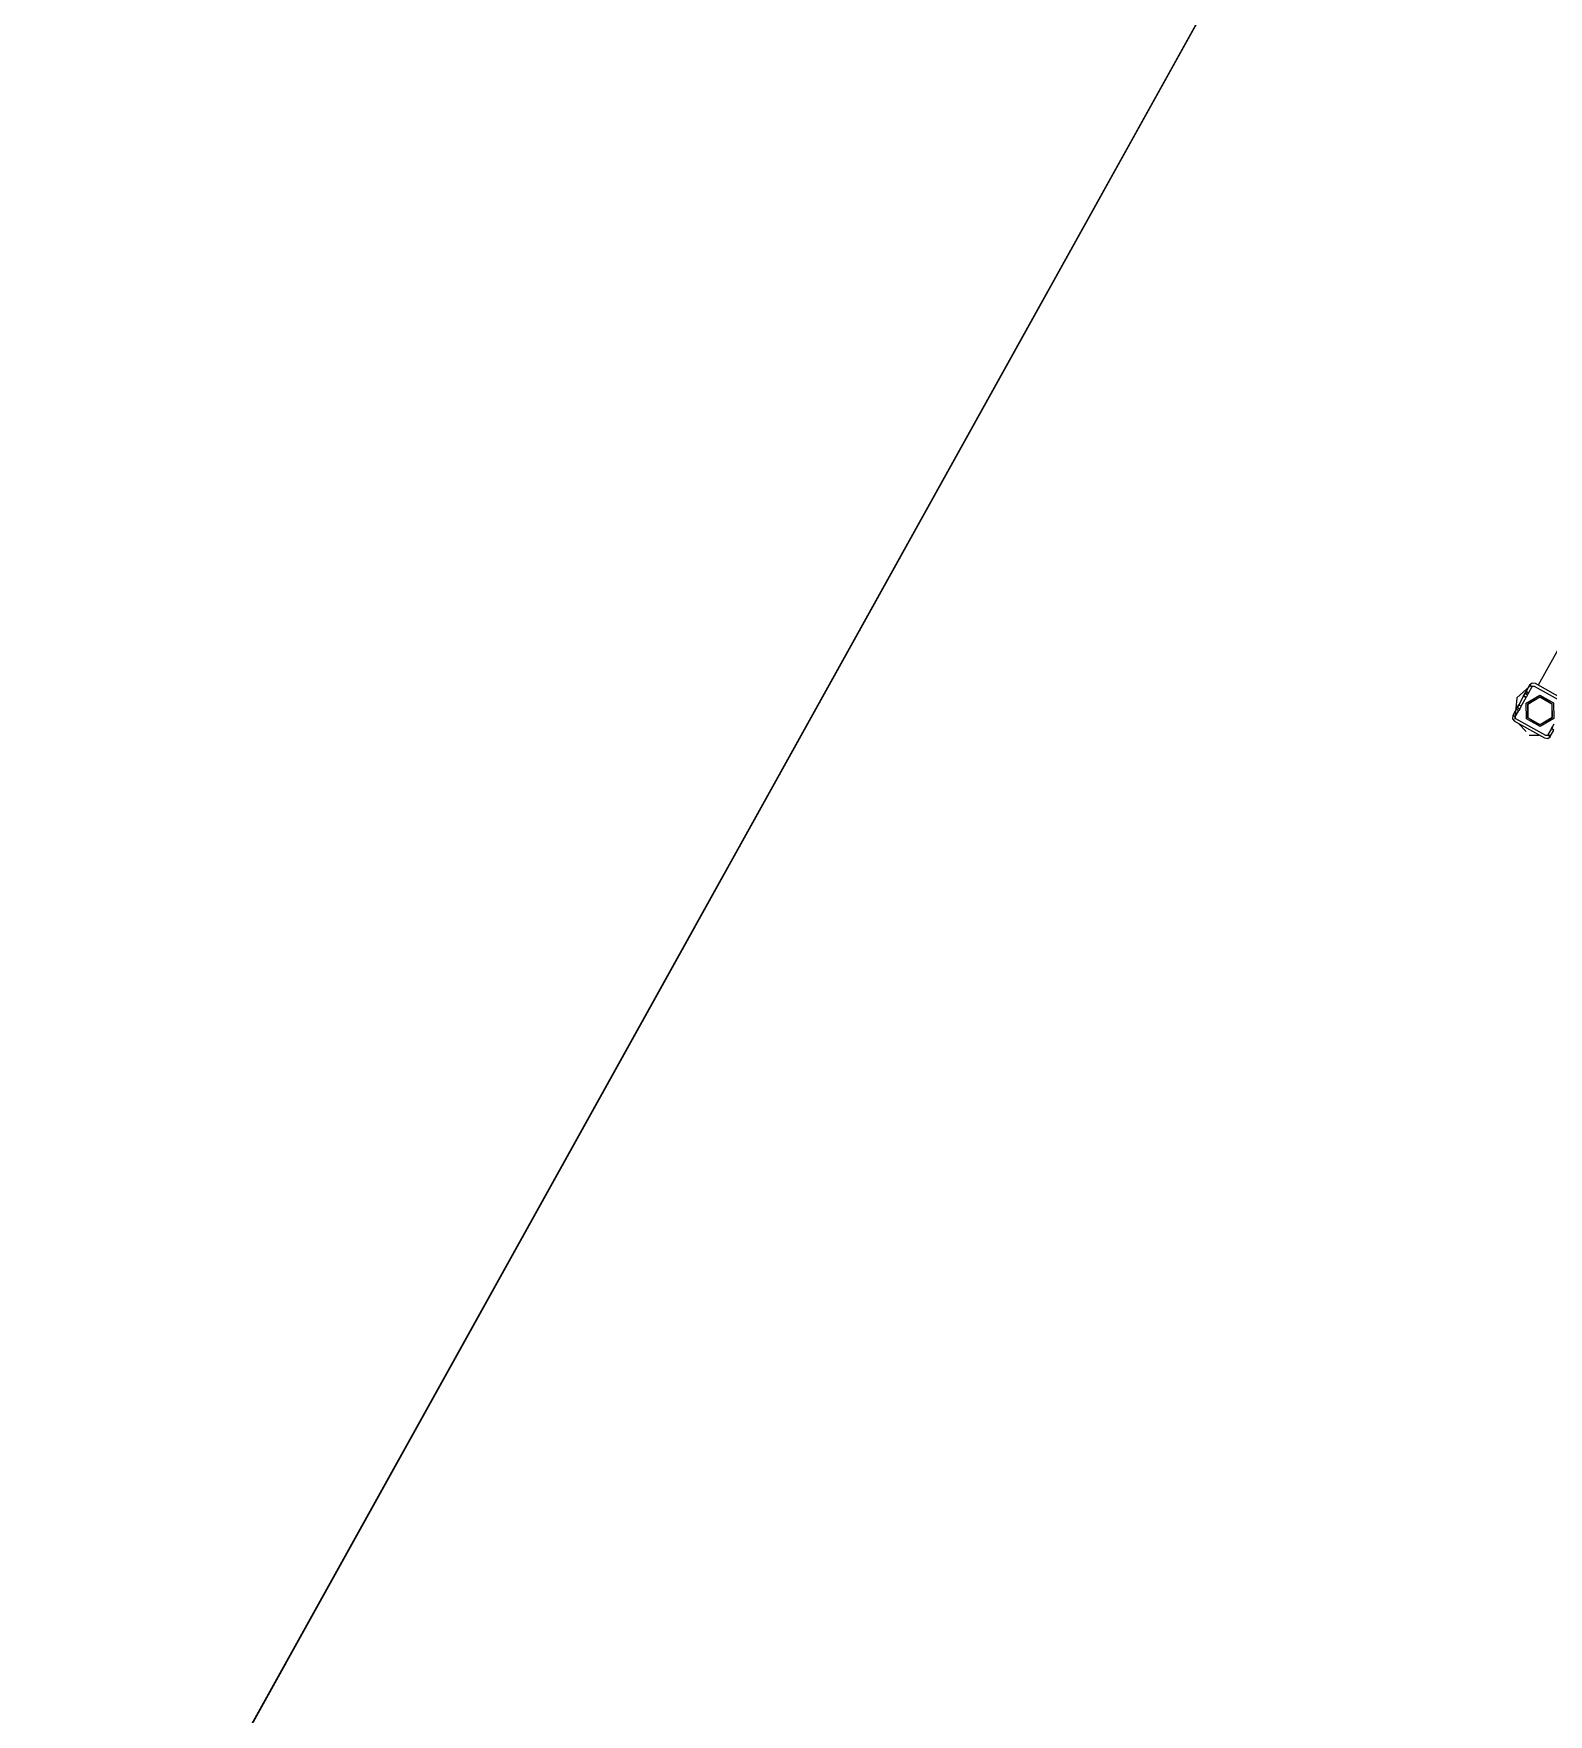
# Model space of a CAD drawing. Header units: metres. Extents: x 2.3 to 42.8, y 0.9 to 31.9.
# Drawn here: x 23.6303 to 24.046, y 15.8973 to 16.3588 of the extents above; entities that cross this region are included whole.
import ezdxf

# ---------------------------------------------------------------- set-up
doc = ezdxf.new("R2010")
doc.units = ezdxf.units.M
doc.layers.add('PARETI_STRUTTURE', color=7, linetype='Continuous')

msp = doc.modelspace()

# ---------------------------------------------------------------- linework, layer by layer
at = {"layer": 'PARETI_STRUTTURE'}
for points in [[(26.12477, 11.72378), (22.49372, 13.7399), (25.38606, 18.94901)], [(24.17714, 16.77173), (22.49372, 13.73989)], [(24.12617, 16.32864), (24.0432, 16.17993)], [(24.04081, 16.17955), (24.03736, 16.17643), (24.03681, 16.17058)], [(24.03924, 16.17696), (24.03964, 16.17768), (24.0399, 16.17817)], [(24.03924, 16.17696), (24.03964, 16.17768), (24.0399, 16.17817)], [(24.03924, 16.17696), (24.03964, 16.17768), (24.0399, 16.17817)], [(24.03924, 16.17696), (24.03964, 16.17768), (24.0399, 16.17817)], [(24.03924, 16.17696), (24.03964, 16.17768), (24.0399, 16.17817)], [(24.03924, 16.17696), (24.03964, 16.17768), (24.0399, 16.17817)], [(24.03924, 16.17696), (24.03964, 16.17768), (24.0399, 16.17817)], [(24.03924, 16.17696), (24.03964, 16.17768), (24.0399, 16.17817)], [(24.03924, 16.17696), (24.03964, 16.17768), (24.0399, 16.17817)], [(24.03924, 16.17696), (24.03964, 16.17768), (24.0399, 16.17817)], [(24.03924, 16.17696), (24.03964, 16.17768), (24.0399, 16.17817)], [(24.03924, 16.17696), (24.03964, 16.17768), (24.0399, 16.17817)], [(24.03924, 16.17696), (24.03964, 16.17768), (24.0399, 16.17817)], [(24.03924, 16.17696), (24.03964, 16.17768), (24.0399, 16.17817)], [(24.03924, 16.17696), (24.03964, 16.17768), (24.0399, 16.17817)], [(24.03924, 16.17696), (24.03964, 16.17768), (24.0399, 16.17817)], [(24.03924, 16.17696), (24.03964, 16.17768), (24.0399, 16.17817)], [(24.03924, 16.17696), (24.03964, 16.17768), (24.0399, 16.17817)], [(24.03924, 16.17696), (24.03964, 16.17768), (24.0399, 16.17817)], [(24.03924, 16.17696), (24.03964, 16.17768), (24.0399, 16.17817)], [(24.03924, 16.17696), (24.03964, 16.17768), (24.0399, 16.17817)], [(24.03924, 16.17696), (24.03964, 16.17768), (24.0399, 16.17817)], [(24.03924, 16.17696), (24.03964, 16.17768), (24.0399, 16.17817)], [(24.03924, 16.17696), (24.03964, 16.17768), (24.0399, 16.17817)], [(24.03924, 16.17696), (24.03964, 16.17768), (24.0399, 16.17817)], [(24.03924, 16.17696), (24.03964, 16.17768), (24.0399, 16.17817)], [(24.03924, 16.17696), (24.03964, 16.17768), (24.0399, 16.17817)], [(24.03924, 16.17696), (24.03964, 16.17768), (24.0399, 16.17817)], [(24.03924, 16.17696), (24.03964, 16.17768), (24.0399, 16.17817)], [(24.03924, 16.17696), (24.03964, 16.17768), (24.0399, 16.17817)], [(24.03924, 16.17696), (24.03964, 16.17768), (24.0399, 16.17817)], [(24.03924, 16.17696), (24.03964, 16.17768), (24.0399, 16.17817)], [(24.03924, 16.17696), (24.03964, 16.17768), (24.0399, 16.17817)], [(24.03924, 16.17696), (24.03964, 16.17768), (24.0399, 16.17817)], [(24.03924, 16.17696), (24.03964, 16.17768), (24.0399, 16.17817)], [(24.03924, 16.17696), (24.03964, 16.17768), (24.0399, 16.17817)], [(24.03924, 16.17696), (24.03964, 16.17768), (24.0399, 16.17817)], [(24.03924, 16.17696), (24.03964, 16.17768), (24.0399, 16.17817)], [(24.03924, 16.17696), (24.03964, 16.17768), (24.0399, 16.17817)], [(24.03924, 16.17696), (24.03964, 16.17768), (24.0399, 16.17817)], [(24.03924, 16.17696), (24.03964, 16.17768), (24.0399, 16.17817)], [(24.03924, 16.17696), (24.03964, 16.17768), (24.0399, 16.17817)], [(24.03924, 16.17696), (24.03964, 16.17768), (24.0399, 16.17817)], [(24.03924, 16.17696), (24.03964, 16.17768), (24.0399, 16.17817)], [(24.03924, 16.17696), (24.03964, 16.17768), (24.0399, 16.17817)], [(24.03924, 16.17696), (24.03964, 16.17768), (24.0399, 16.17817)], [(24.03924, 16.17696), (24.03964, 16.17768), (24.0399, 16.17817)], [(24.03924, 16.17696), (24.03964, 16.17768), (24.0399, 16.17817)], [(24.03924, 16.17696), (24.03964, 16.17768), (24.0399, 16.17817)], [(24.03924, 16.17696), (24.03964, 16.17768), (24.0399, 16.17817)], [(24.03992, 16.17658), (24.03924, 16.17695)], [(24.03992, 16.17658), (24.03924, 16.17695)], [(24.03992, 16.17658), (24.03924, 16.17695)], [(24.03992, 16.17658), (24.03924, 16.17695)], [(24.03992, 16.17658), (24.03924, 16.17695)], [(24.03992, 16.17658), (24.03924, 16.17695)], [(24.03992, 16.17658), (24.03924, 16.17695)], [(24.03992, 16.17658), (24.03924, 16.17695)], [(24.03992, 16.17658), (24.03924, 16.17695)], [(24.03992, 16.17658), (24.03924, 16.17695)], [(24.03992, 16.17658), (24.03924, 16.17695)], [(24.03992, 16.17658), (24.03924, 16.17695)], [(24.03992, 16.17658), (24.03924, 16.17695)], [(24.03992, 16.17658), (24.03924, 16.17695)], [(24.03992, 16.17658), (24.03924, 16.17695)], [(24.03992, 16.17658), (24.03924, 16.17695)], [(24.03992, 16.17658), (24.03924, 16.17695)], [(24.03992, 16.17658), (24.03924, 16.17695)], [(24.03992, 16.17658), (24.03924, 16.17695)], [(24.03992, 16.17658), (24.03924, 16.17695)], [(24.03992, 16.17658), (24.03924, 16.17695)], [(24.03992, 16.17658), (24.03924, 16.17695)], [(24.03992, 16.17658), (24.03924, 16.17695)], [(24.03992, 16.17658), (24.03924, 16.17695)], [(24.03992, 16.17658), (24.03924, 16.17695)], [(24.03992, 16.17658), (24.03924, 16.17695)], [(24.03992, 16.17658), (24.03924, 16.17695)], [(24.03992, 16.17658), (24.03924, 16.17695)], [(24.03992, 16.17658), (24.03924, 16.17695)], [(24.03992, 16.17658), (24.03924, 16.17695)], [(24.03992, 16.17658), (24.03924, 16.17695)], [(24.03992, 16.17658), (24.03924, 16.17695)], [(24.03992, 16.17658), (24.03924, 16.17695)], [(24.03992, 16.17658), (24.03924, 16.17695)], [(24.03992, 16.17658), (24.03924, 16.17695)], [(24.03992, 16.17658), (24.03924, 16.17695)], [(24.03992, 16.17658), (24.03924, 16.17695)], [(24.03992, 16.17658), (24.03924, 16.17695)], [(24.03992, 16.17658), (24.03924, 16.17695)], [(24.03992, 16.17658), (24.03924, 16.17695)], [(24.03992, 16.17658), (24.03924, 16.17695)], [(24.03992, 16.17658), (24.03924, 16.17695)], [(24.03992, 16.17658), (24.03924, 16.17695)], [(24.03992, 16.17658), (24.03924, 16.17695)], [(24.03992, 16.17658), (24.03924, 16.17695)], [(24.03992, 16.17658), (24.03924, 16.17695)], [(24.03992, 16.17658), (24.03924, 16.17695)], [(24.03992, 16.17658), (24.03924, 16.17695)], [(24.03992, 16.17658), (24.03924, 16.17695)], [(24.03992, 16.17658), (24.03924, 16.17695)], [(24.04032, 16.17729), (24.03964, 16.17768)], [(24.04032, 16.17729), (24.03964, 16.17768)], [(24.04032, 16.17729), (24.03964, 16.17768)], [(24.04032, 16.17729), (24.03964, 16.17768)], [(24.04032, 16.17729), (24.03964, 16.17768)], [(24.04032, 16.17729), (24.03964, 16.17768)], [(24.04032, 16.17729), (24.03964, 16.17768)], [(24.04032, 16.17729), (24.03964, 16.17768)], [(24.04032, 16.17729), (24.03964, 16.17768)], [(24.04032, 16.17729), (24.03964, 16.17768)], [(24.04032, 16.17729), (24.03964, 16.17768)], [(24.04032, 16.17729), (24.03964, 16.17768)], [(24.04032, 16.17729), (24.03964, 16.17768)], [(24.04032, 16.17729), (24.03964, 16.17768)], [(24.04032, 16.17729), (24.03964, 16.17768)], [(24.04032, 16.17729), (24.03964, 16.17768)], [(24.04032, 16.17729), (24.03964, 16.17768)], [(24.04032, 16.17729), (24.03964, 16.17768)], [(24.04032, 16.17729), (24.03964, 16.17768)], [(24.04032, 16.17729), (24.03964, 16.17768)], [(24.04032, 16.17729), (24.03964, 16.17768)], [(24.04032, 16.17729), (24.03964, 16.17768)], [(24.04032, 16.17729), (24.03964, 16.17768)], [(24.04032, 16.17729), (24.03964, 16.17768)], [(24.04032, 16.17729), (24.03964, 16.17768)], [(24.04032, 16.17729), (24.03964, 16.17768)], [(24.04032, 16.17729), (24.03964, 16.17768)], [(24.04032, 16.17729), (24.03964, 16.17768)], [(24.04032, 16.17729), (24.03964, 16.17768)], [(24.04032, 16.17729), (24.03964, 16.17768)], [(24.04032, 16.17729), (24.03964, 16.17768)], [(24.04032, 16.17729), (24.03964, 16.17768)], [(24.04032, 16.17729), (24.03964, 16.17768)], [(24.04032, 16.17729), (24.03964, 16.17768)], [(24.04032, 16.17729), (24.03964, 16.17768)], [(24.04032, 16.17729), (24.03964, 16.17768)], [(24.04032, 16.17729), (24.03964, 16.17768)], [(24.04032, 16.17729), (24.03964, 16.17768)], [(24.04032, 16.17729), (24.03964, 16.17768)], [(24.04032, 16.17729), (24.03964, 16.17768)], [(24.04032, 16.17729), (24.03964, 16.17768)], [(24.04032, 16.17729), (24.03964, 16.17768)], [(24.04032, 16.17729), (24.03964, 16.17768)], [(24.04032, 16.17729), (24.03964, 16.17768)], [(24.04032, 16.17729), (24.03964, 16.17768)], [(24.04032, 16.17729), (24.03964, 16.17768)], [(24.04032, 16.17729), (24.03964, 16.17768)], [(24.04032, 16.17729), (24.03964, 16.17768)], [(24.04032, 16.17729), (24.03964, 16.17768)], [(24.04032, 16.17729), (24.03964, 16.17768)], [(24.04032, 16.17729), (24.03964, 16.17768)], [(24.04032, 16.17729), (24.03964, 16.17768)], [(24.04032, 16.17729), (24.03964, 16.17768)], [(24.04032, 16.17729), (24.03964, 16.17768)], [(24.04032, 16.17729), (24.03964, 16.17768)], [(24.04032, 16.17729), (24.03964, 16.17768)], [(24.04032, 16.17729), (24.03964, 16.17768)], [(24.04032, 16.17729), (24.03964, 16.17768)], [(24.04032, 16.17729), (24.03964, 16.17768)], [(24.04032, 16.17729), (24.03964, 16.17768)], [(24.04032, 16.17729), (24.03964, 16.17768)], [(24.04032, 16.17729), (24.03964, 16.17768)], [(24.04032, 16.17729), (24.03964, 16.17768)], [(24.04032, 16.17729), (24.03964, 16.17768)], [(24.04032, 16.17729), (24.03964, 16.17768)], [(24.04032, 16.17729), (24.03964, 16.17768)], [(24.04032, 16.17729), (24.03964, 16.17768)], [(24.04032, 16.17729), (24.03964, 16.17768)], [(24.04032, 16.17729), (24.03964, 16.17768)], [(24.04032, 16.17729), (24.03964, 16.17768)], [(24.04032, 16.17729), (24.03964, 16.17768)], [(24.04032, 16.17729), (24.03964, 16.17768)], [(24.04032, 16.17729), (24.03964, 16.17768)], [(24.04032, 16.17729), (24.03964, 16.17768)], [(24.04032, 16.17729), (24.03964, 16.17768)], [(24.04032, 16.17729), (24.03964, 16.17768)], [(24.04032, 16.17729), (24.03964, 16.17768)], [(24.04032, 16.17729), (24.03964, 16.17768)], [(24.04032, 16.17729), (24.03964, 16.17768)], [(24.04032, 16.17729), (24.03964, 16.17768)], [(24.04032, 16.17729), (24.03964, 16.17768)], [(24.04032, 16.17729), (24.03964, 16.17768)], [(24.04032, 16.17729), (24.03964, 16.17768)], [(24.04032, 16.17729), (24.03964, 16.17768)], [(24.04032, 16.17729), (24.03964, 16.17768)], [(24.04032, 16.17729), (24.03964, 16.17768)], [(24.04032, 16.17729), (24.03964, 16.17768)], [(24.04032, 16.17729), (24.03964, 16.17768)], [(24.04032, 16.17729), (24.03964, 16.17768)], [(24.04032, 16.17729), (24.03964, 16.17768)], [(24.04032, 16.17729), (24.03964, 16.17768)], [(24.04032, 16.17729), (24.03964, 16.17768)], [(24.04032, 16.17729), (24.03964, 16.17768)], [(24.04032, 16.17729), (24.03964, 16.17768)], [(24.04032, 16.17729), (24.03964, 16.17768)], [(24.04032, 16.17729), (24.03964, 16.17768)], [(24.04032, 16.17729), (24.03964, 16.17768)], [(24.04032, 16.17729), (24.03964, 16.17768)], [(24.04032, 16.17729), (24.03964, 16.17768)], [(24.04032, 16.17729), (24.03964, 16.17768)], [(24.04032, 16.17729), (24.03964, 16.17768)], [(24.04032, 16.17729), (24.03964, 16.17768)], [(24.04032, 16.17729), (24.03964, 16.17768)], [(24.04032, 16.17729), (24.03964, 16.17768)], [(24.04059, 16.17778), (24.03991, 16.17817)], [(24.04059, 16.17778), (24.03991, 16.17817)], [(24.04059, 16.17778), (24.03991, 16.17817)], [(24.04059, 16.17778), (24.03991, 16.17817)], [(24.04059, 16.17778), (24.03991, 16.17817)], [(24.04059, 16.17778), (24.03991, 16.17817)], [(24.04059, 16.17778), (24.03991, 16.17817)], [(24.04059, 16.17778), (24.03991, 16.17817)], [(24.04059, 16.17778), (24.03991, 16.17817)], [(24.04059, 16.17778), (24.03991, 16.17817)], [(24.04059, 16.17778), (24.03991, 16.17817)], [(24.04059, 16.17778), (24.03991, 16.17817)], [(24.04059, 16.17778), (24.03991, 16.17817)], [(24.04059, 16.17778), (24.03991, 16.17817)], [(24.04059, 16.17778), (24.03991, 16.17817)], [(24.04059, 16.17778), (24.03991, 16.17817)], [(24.04059, 16.17778), (24.03991, 16.17817)], [(24.04059, 16.17778), (24.03991, 16.17817)], [(24.04059, 16.17778), (24.03991, 16.17817)], [(24.04059, 16.17778), (24.03991, 16.17817)], [(24.04059, 16.17778), (24.03991, 16.17817)], [(24.04059, 16.17778), (24.03991, 16.17817)], [(24.04059, 16.17778), (24.03991, 16.17817)], [(24.04059, 16.17778), (24.03991, 16.17817)], [(24.04059, 16.17778), (24.03991, 16.17817)], [(24.04059, 16.17778), (24.03991, 16.17817)], [(24.04059, 16.17778), (24.03991, 16.17817)], [(24.04059, 16.17778), (24.03991, 16.17817)], [(24.04059, 16.17778), (24.03991, 16.17817)], [(24.04059, 16.17778), (24.03991, 16.17817)], [(24.04059, 16.17778), (24.03991, 16.17817)], [(24.04059, 16.17778), (24.03991, 16.17817)], [(24.04059, 16.17778), (24.03991, 16.17817)], [(24.04059, 16.17778), (24.03991, 16.17817)], [(24.04059, 16.17778), (24.03991, 16.17817)], [(24.04059, 16.17778), (24.03991, 16.17817)], [(24.04059, 16.17778), (24.03991, 16.17817)], [(24.04059, 16.17778), (24.03991, 16.17817)], [(24.04059, 16.17778), (24.03991, 16.17817)], [(24.04059, 16.17778), (24.03991, 16.17817)], [(24.04059, 16.17778), (24.03991, 16.17817)], [(24.04059, 16.17778), (24.03991, 16.17817)], [(24.04059, 16.17778), (24.03991, 16.17817)], [(24.04059, 16.17778), (24.03991, 16.17817)], [(24.04059, 16.17778), (24.03991, 16.17817)], [(24.04059, 16.17778), (24.03991, 16.17817)], [(24.04059, 16.17778), (24.03991, 16.17817)], [(24.04059, 16.17778), (24.03991, 16.17817)], [(24.04059, 16.17778), (24.03991, 16.17817)], [(24.04059, 16.17778), (24.03991, 16.17817)], [(24.04059, 16.17778), (24.04031, 16.17729), (24.03993, 16.17657)], [(24.04059, 16.17778), (24.04031, 16.17729), (24.03993, 16.17657)], [(24.04059, 16.17778), (24.04031, 16.17729), (24.03993, 16.17657)], [(24.04059, 16.17778), (24.04031, 16.17729), (24.03993, 16.17657)], [(24.04059, 16.17778), (24.04031, 16.17729), (24.03993, 16.17657)], [(24.04059, 16.17778), (24.04031, 16.17729), (24.03993, 16.17657)], [(24.04059, 16.17778), (24.04031, 16.17729), (24.03993, 16.17657)], [(24.04059, 16.17778), (24.04031, 16.17729), (24.03993, 16.17657)], [(24.04059, 16.17778), (24.04031, 16.17729), (24.03993, 16.17657)], [(24.04059, 16.17778), (24.04031, 16.17729), (24.03993, 16.17657)], [(24.04059, 16.17778), (24.04031, 16.17729), (24.03993, 16.17657)], [(24.04059, 16.17778), (24.04031, 16.17729), (24.03993, 16.17657)], [(24.04059, 16.17778), (24.04031, 16.17729), (24.03993, 16.17657)], [(24.04059, 16.17778), (24.04031, 16.17729), (24.03993, 16.17657)], [(24.04059, 16.17778), (24.04031, 16.17729), (24.03993, 16.17657)], [(24.04059, 16.17778), (24.04031, 16.17729), (24.03993, 16.17657)], [(24.04059, 16.17778), (24.04031, 16.17729), (24.03993, 16.17657)], [(24.04059, 16.17778), (24.04031, 16.17729), (24.03993, 16.17657)], [(24.04059, 16.17778), (24.04031, 16.17729), (24.03993, 16.17657)], [(24.04059, 16.17778), (24.04031, 16.17729), (24.03993, 16.17657)], [(24.04059, 16.17778), (24.04031, 16.17729), (24.03993, 16.17657)], [(24.04059, 16.17778), (24.04031, 16.17729), (24.03993, 16.17657)], [(24.04059, 16.17778), (24.04031, 16.17729), (24.03993, 16.17657)], [(24.04059, 16.17778), (24.04031, 16.17729), (24.03993, 16.17657)], [(24.04059, 16.17778), (24.04031, 16.17729), (24.03993, 16.17657)], [(24.04059, 16.17778), (24.04031, 16.17729), (24.03993, 16.17657)], [(24.04059, 16.17778), (24.04031, 16.17729), (24.03993, 16.17657)], [(24.04059, 16.17778), (24.04031, 16.17729), (24.03993, 16.17657)], [(24.04059, 16.17778), (24.04031, 16.17729), (24.03993, 16.17657)], [(24.04059, 16.17778), (24.04031, 16.17729), (24.03993, 16.17657)], [(24.04059, 16.17778), (24.04031, 16.17729), (24.03993, 16.17657)], [(24.04059, 16.17778), (24.04031, 16.17729), (24.03993, 16.17657)], [(24.04059, 16.17778), (24.04031, 16.17729), (24.03993, 16.17657)], [(24.04059, 16.17778), (24.04031, 16.17729), (24.03993, 16.17657)], [(24.04059, 16.17778), (24.04031, 16.17729), (24.03993, 16.17657)], [(24.04059, 16.17778), (24.04031, 16.17729), (24.03993, 16.17657)], [(24.04059, 16.17778), (24.04031, 16.17729), (24.03993, 16.17657)], [(24.04059, 16.17778), (24.04031, 16.17729), (24.03993, 16.17657)], [(24.04059, 16.17778), (24.04031, 16.17729), (24.03993, 16.17657)], [(24.04059, 16.17778), (24.04031, 16.17729), (24.03993, 16.17657)], [(24.04059, 16.17778), (24.04031, 16.17729), (24.03993, 16.17657)], [(24.04059, 16.17778), (24.04031, 16.17729), (24.03993, 16.17657)], [(24.04059, 16.17778), (24.04031, 16.17729), (24.03993, 16.17657)], [(24.04059, 16.17778), (24.04031, 16.17729), (24.03993, 16.17657)], [(24.04059, 16.17778), (24.04031, 16.17729), (24.03993, 16.17657)], [(24.04059, 16.17778), (24.04031, 16.17729), (24.03993, 16.17657)], [(24.04059, 16.17778), (24.04031, 16.17729), (24.03993, 16.17657)], [(24.04059, 16.17778), (24.04031, 16.17729), (24.03993, 16.17657)], [(24.04059, 16.17778), (24.04031, 16.17729), (24.03993, 16.17657)], [(24.04059, 16.17778), (24.04031, 16.17729), (24.03993, 16.17657)], [(24.04059, 16.17778), (24.04031, 16.17729), (24.03993, 16.17657)], [(24.04059, 16.17778), (24.04031, 16.17729), (24.03993, 16.17657)], [(24.04059, 16.17778), (24.04031, 16.17729), (24.03993, 16.17657)], [(24.04059, 16.17778), (24.04031, 16.17729), (24.03993, 16.17657)], [(24.03749, 16.17383), (24.03722, 16.17335), (24.03749, 16.17383), (24.03722, 16.17335), (24.03749, 16.17383), (24.03722, 16.17335), (24.03749, 16.17383), (24.03722, 16.17335), (24.03749, 16.17383), (24.03722, 16.17335), (24.03749, 16.17383), (24.03722, 16.17335), (24.03749, 16.17383), (24.03722, 16.17335), (24.03749, 16.17383), (24.03722, 16.17335), (24.03749, 16.17383), (24.03722, 16.17335), (24.03749, 16.17383), (24.03722, 16.17335), (24.03749, 16.17383), (24.03722, 16.17335), (24.03749, 16.17383), (24.03722, 16.17335), (24.03749, 16.17383), (24.03722, 16.17335), (24.03749, 16.17383), (24.03722, 16.17335), (24.03749, 16.17383), (24.03722, 16.17335), (24.03749, 16.17383), (24.03722, 16.17335), (24.03749, 16.17383), (24.03722, 16.17335), (24.03749, 16.17383), (24.03722, 16.17335), (24.03749, 16.17383), (24.03722, 16.17335), (24.03749, 16.17383), (24.03722, 16.17335), (24.03749, 16.17383), (24.03722, 16.17335), (24.03749, 16.17383), (24.03722, 16.17335), (24.03749, 16.17383), (24.03722, 16.17335), (24.03749, 16.17383), (24.03722, 16.17335), (24.03749, 16.17383), (24.03722, 16.17335), (24.03749, 16.17383), (24.03722, 16.17335), (24.03749, 16.17383), (24.03722, 16.17335), (24.03626, 16.17161), (24.03695, 16.17124), (24.0379, 16.17297), (24.03722, 16.17335), (24.03749, 16.17383), (24.03789, 16.17454)], [(24.03791, 16.17297), (24.03723, 16.17334)], [(24.03791, 16.17297), (24.03723, 16.17334)], [(24.03791, 16.17297), (24.03723, 16.17334)], [(24.03791, 16.17297), (24.03723, 16.17334)], [(24.03791, 16.17297), (24.03723, 16.17334)], [(24.03791, 16.17297), (24.03723, 16.17334)], [(24.03791, 16.17297), (24.03723, 16.17334)], [(24.03791, 16.17297), (24.03723, 16.17334)], [(24.03791, 16.17297), (24.03723, 16.17334)], [(24.03791, 16.17297), (24.03723, 16.17334)], [(24.03791, 16.17297), (24.03723, 16.17334)], [(24.03791, 16.17297), (24.03723, 16.17334)], [(24.03791, 16.17297), (24.03723, 16.17334)], [(24.03791, 16.17297), (24.03723, 16.17334)], [(24.03791, 16.17297), (24.03723, 16.17334)], [(24.03791, 16.17297), (24.03723, 16.17334)], [(24.03791, 16.17297), (24.03723, 16.17334)], [(24.03791, 16.17297), (24.03723, 16.17334)], [(24.03791, 16.17297), (24.03723, 16.17334)], [(24.03791, 16.17297), (24.03723, 16.17334)], [(24.03791, 16.17297), (24.03723, 16.17334)], [(24.03791, 16.17297), (24.03723, 16.17334)], [(24.03791, 16.17297), (24.03723, 16.17334)], [(24.03791, 16.17297), (24.03723, 16.17334)], [(24.03791, 16.17297), (24.03723, 16.17334)], [(24.03791, 16.17297), (24.03723, 16.17334)], [(24.03791, 16.17297), (24.03723, 16.17334)], [(24.03791, 16.17297), (24.03723, 16.17334)], [(24.03791, 16.17297), (24.03723, 16.17334)], [(24.03791, 16.17297), (24.03723, 16.17334)], [(24.03791, 16.17297), (24.03723, 16.17334)], [(24.03791, 16.17297), (24.03723, 16.17334)], [(24.03791, 16.17297), (24.03723, 16.17334)], [(24.03791, 16.17297), (24.03723, 16.17334)], [(24.03791, 16.17297), (24.03723, 16.17334)], [(24.03791, 16.17297), (24.03723, 16.17334)], [(24.03791, 16.17297), (24.03723, 16.17334)], [(24.03791, 16.17297), (24.03723, 16.17334)], [(24.03791, 16.17297), (24.03723, 16.17334)], [(24.03791, 16.17297), (24.03723, 16.17334)], [(24.03791, 16.17297), (24.03723, 16.17334)], [(24.03791, 16.17297), (24.03723, 16.17334)], [(24.03791, 16.17297), (24.03723, 16.17334)], [(24.03791, 16.17297), (24.03723, 16.17334)], [(24.03791, 16.17297), (24.03723, 16.17334)], [(24.03791, 16.17297), (24.03723, 16.17334)], [(24.03791, 16.17297), (24.03723, 16.17334)], [(24.03791, 16.17297), (24.03723, 16.17334)], [(24.03791, 16.17297), (24.03723, 16.17334)], [(24.03791, 16.17297), (24.03723, 16.17334)], [(24.03749, 16.17383), (24.03789, 16.17455)], [(24.03749, 16.17383), (24.03789, 16.17455)], [(24.03749, 16.17383), (24.03789, 16.17455)], [(24.03749, 16.17383), (24.03789, 16.17455)], [(24.03749, 16.17383), (24.03789, 16.17455)], [(24.03749, 16.17383), (24.03789, 16.17455)], [(24.03749, 16.17383), (24.03789, 16.17455)], [(24.03749, 16.17383), (24.03789, 16.17455)], [(24.03749, 16.17383), (24.03789, 16.17455)], [(24.03749, 16.17383), (24.03789, 16.17455)], [(24.03749, 16.17383), (24.03789, 16.17455)], [(24.03749, 16.17383), (24.03789, 16.17455)], [(24.03749, 16.17383), (24.03789, 16.17455)], [(24.03749, 16.17383), (24.03789, 16.17455)], [(24.03749, 16.17383), (24.03789, 16.17455)], [(24.03749, 16.17383), (24.03789, 16.17455)], [(24.03749, 16.17383), (24.03789, 16.17455)], [(24.03749, 16.17383), (24.03789, 16.17455)], [(24.03749, 16.17383), (24.03789, 16.17455)], [(24.03749, 16.17383), (24.03789, 16.17455)], [(24.03749, 16.17383), (24.03789, 16.17455)], [(24.03749, 16.17383), (24.03789, 16.17455)], [(24.03749, 16.17383), (24.03789, 16.17455)], [(24.03749, 16.17383), (24.03789, 16.17455)], [(24.03749, 16.17383), (24.03789, 16.17455)], [(24.03749, 16.17383), (24.03789, 16.17455)], [(24.03749, 16.17383), (24.03789, 16.17455)], [(24.03749, 16.17383), (24.03789, 16.17455)], [(24.03749, 16.17383), (24.03789, 16.17455)], [(24.03749, 16.17383), (24.03789, 16.17455)], [(24.03749, 16.17383), (24.03789, 16.17455)], [(24.03749, 16.17383), (24.03789, 16.17455)], [(24.03749, 16.17383), (24.03789, 16.17455)], [(24.03749, 16.17383), (24.03789, 16.17455)], [(24.03749, 16.17383), (24.03789, 16.17455)], [(24.03749, 16.17383), (24.03789, 16.17455)], [(24.03749, 16.17383), (24.03789, 16.17455)], [(24.03749, 16.17383), (24.03789, 16.17455)], [(24.03749, 16.17383), (24.03789, 16.17455)], [(24.03749, 16.17383), (24.03789, 16.17455)], [(24.03749, 16.17383), (24.03789, 16.17455)], [(24.03749, 16.17383), (24.03789, 16.17455)], [(24.03749, 16.17383), (24.03789, 16.17455)], [(24.03749, 16.17383), (24.03789, 16.17455)], [(24.03749, 16.17383), (24.03789, 16.17455)], [(24.03749, 16.17383), (24.03789, 16.17455)], [(24.03749, 16.17383), (24.03789, 16.17455)], [(24.03749, 16.17383), (24.03789, 16.17455)], [(24.03749, 16.17383), (24.03789, 16.17455)], [(24.03749, 16.17383), (24.03817, 16.17344)], [(24.03749, 16.17383), (24.03817, 16.17344)], [(24.03749, 16.17383), (24.03817, 16.17344)], [(24.03749, 16.17383), (24.03817, 16.17344)], [(24.03749, 16.17383), (24.03817, 16.17344)], [(24.03749, 16.17383), (24.03817, 16.17344)], [(24.03749, 16.17383), (24.03817, 16.17344)], [(24.03749, 16.17383), (24.03817, 16.17344)], [(24.03749, 16.17383), (24.03817, 16.17344)], [(24.03749, 16.17383), (24.03817, 16.17344)], [(24.03749, 16.17383), (24.03817, 16.17344)], [(24.03749, 16.17383), (24.03817, 16.17344)], [(24.03749, 16.17383), (24.03817, 16.17344)], [(24.03749, 16.17383), (24.03817, 16.17344)], [(24.03749, 16.17383), (24.03817, 16.17344)], [(24.03749, 16.17383), (24.03817, 16.17344)], [(24.03749, 16.17383), (24.03817, 16.17344)], [(24.03749, 16.17383), (24.03817, 16.17344)], [(24.03749, 16.17383), (24.03817, 16.17344)], [(24.03749, 16.17383), (24.03817, 16.17344)], [(24.03749, 16.17383), (24.03817, 16.17344)], [(24.03749, 16.17383), (24.03817, 16.17344)], [(24.03749, 16.17383), (24.03817, 16.17344)], [(24.03749, 16.17383), (24.03817, 16.17344)], [(24.03749, 16.17383), (24.03817, 16.17344)], [(24.03749, 16.17383), (24.03817, 16.17344)], [(24.03749, 16.17383), (24.03817, 16.17344)], [(24.03749, 16.17383), (24.03817, 16.17344)], [(24.03749, 16.17383), (24.03817, 16.17344)], [(24.03749, 16.17383), (24.03817, 16.17344)], [(24.03749, 16.17383), (24.03817, 16.17344)], [(24.03749, 16.17383), (24.03817, 16.17344)], [(24.03749, 16.17383), (24.03817, 16.17344)], [(24.03749, 16.17383), (24.03817, 16.17344)], [(24.03749, 16.17383), (24.03817, 16.17344)], [(24.03749, 16.17383), (24.03817, 16.17344)], [(24.03749, 16.17383), (24.03817, 16.17344)], [(24.03749, 16.17383), (24.03817, 16.17344)], [(24.03749, 16.17383), (24.03817, 16.17344)], [(24.03749, 16.17383), (24.03817, 16.17344)], [(24.03749, 16.17383), (24.03817, 16.17344)], [(24.03749, 16.17383), (24.03817, 16.17344)], [(24.03749, 16.17383), (24.03817, 16.17344)], [(24.03749, 16.17383), (24.03817, 16.17344)], [(24.03749, 16.17383), (24.03817, 16.17344)], [(24.03749, 16.17383), (24.03817, 16.17344)], [(24.03749, 16.17383), (24.03817, 16.17344)], [(24.03749, 16.17383), (24.03817, 16.17344)], [(24.03749, 16.17383), (24.03817, 16.17344)], [(24.03749, 16.17383), (24.03817, 16.17344)], [(24.03749, 16.17383), (24.03817, 16.17344)], [(24.03749, 16.17383), (24.03817, 16.17344)], [(24.03749, 16.17383), (24.03817, 16.17344)], [(24.03749, 16.17383), (24.03817, 16.17344)], [(24.03818, 16.17345), (24.0375, 16.17383)], [(24.03818, 16.17345), (24.0375, 16.17383)], [(24.03818, 16.17345), (24.0375, 16.17383)], [(24.03818, 16.17345), (24.0375, 16.17383)], [(24.03818, 16.17345), (24.0375, 16.17383)], [(24.03818, 16.17345), (24.0375, 16.17383)], [(24.03818, 16.17345), (24.0375, 16.17383)], [(24.03818, 16.17345), (24.0375, 16.17383)], [(24.03818, 16.17345), (24.0375, 16.17383)], [(24.03818, 16.17345), (24.0375, 16.17383)], [(24.03818, 16.17345), (24.0375, 16.17383)], [(24.03818, 16.17345), (24.0375, 16.17383)], [(24.03818, 16.17345), (24.0375, 16.17383)], [(24.03818, 16.17345), (24.0375, 16.17383)], [(24.03818, 16.17345), (24.0375, 16.17383)], [(24.03818, 16.17345), (24.0375, 16.17383)], [(24.03818, 16.17345), (24.0375, 16.17383)], [(24.03818, 16.17345), (24.0375, 16.17383)], [(24.03818, 16.17345), (24.0375, 16.17383)], [(24.03818, 16.17345), (24.0375, 16.17383)], [(24.03818, 16.17345), (24.0375, 16.17383)], [(24.03818, 16.17345), (24.0375, 16.17383)], [(24.03818, 16.17345), (24.0375, 16.17383)], [(24.03818, 16.17345), (24.0375, 16.17383)], [(24.03818, 16.17345), (24.0375, 16.17383)], [(24.03818, 16.17345), (24.0375, 16.17383)], [(24.03818, 16.17345), (24.0375, 16.17383)], [(24.03818, 16.17345), (24.0375, 16.17383)], [(24.03818, 16.17345), (24.0375, 16.17383)], [(24.03818, 16.17345), (24.0375, 16.17383)], [(24.03818, 16.17345), (24.0375, 16.17383)], [(24.03818, 16.17345), (24.0375, 16.17383)], [(24.03818, 16.17345), (24.0375, 16.17383)], [(24.03818, 16.17345), (24.0375, 16.17383)], [(24.03818, 16.17345), (24.0375, 16.17383)], [(24.03818, 16.17345), (24.0375, 16.17383)], [(24.03818, 16.17345), (24.0375, 16.17383)], [(24.03818, 16.17345), (24.0375, 16.17383)], [(24.03818, 16.17345), (24.0375, 16.17383)], [(24.03818, 16.17345), (24.0375, 16.17383)], [(24.03818, 16.17345), (24.0375, 16.17383)], [(24.03818, 16.17345), (24.0375, 16.17383)], [(24.03818, 16.17345), (24.0375, 16.17383)], [(24.03818, 16.17345), (24.0375, 16.17383)], [(24.03818, 16.17345), (24.0375, 16.17383)], [(24.03818, 16.17345), (24.0375, 16.17383)], [(24.03818, 16.17345), (24.0375, 16.17383)], [(24.03818, 16.17345), (24.0375, 16.17383)], [(24.03818, 16.17345), (24.0375, 16.17383)], [(24.03818, 16.17345), (24.0375, 16.17383)], [(24.03858, 16.17417), (24.0379, 16.17456)], [(24.03858, 16.17417), (24.0379, 16.17456)], [(24.03858, 16.17417), (24.0379, 16.17456)], [(24.03858, 16.17417), (24.0379, 16.17456)], [(24.03858, 16.17417), (24.0379, 16.17456)], [(24.03858, 16.17417), (24.0379, 16.17456)], [(24.03858, 16.17417), (24.0379, 16.17456)], [(24.03858, 16.17417), (24.0379, 16.17456)], [(24.03858, 16.17417), (24.0379, 16.17456)], [(24.03858, 16.17417), (24.0379, 16.17456)], [(24.03858, 16.17417), (24.0379, 16.17456)], [(24.03858, 16.17417), (24.0379, 16.17456)], [(24.03858, 16.17417), (24.0379, 16.17456)], [(24.03858, 16.17417), (24.0379, 16.17456)], [(24.03858, 16.17417), (24.0379, 16.17456)], [(24.03858, 16.17417), (24.0379, 16.17456)], [(24.03858, 16.17417), (24.0379, 16.17456)], [(24.03858, 16.17417), (24.0379, 16.17456)], [(24.03858, 16.17417), (24.0379, 16.17456)], [(24.03858, 16.17417), (24.0379, 16.17456)], [(24.03858, 16.17417), (24.0379, 16.17456)], [(24.03858, 16.17417), (24.0379, 16.17456)], [(24.03858, 16.17417), (24.0379, 16.17456)], [(24.03858, 16.17417), (24.0379, 16.17456)], [(24.03858, 16.17417), (24.0379, 16.17456)], [(24.03858, 16.17417), (24.0379, 16.17456)], [(24.03858, 16.17417), (24.0379, 16.17456)], [(24.03858, 16.17417), (24.0379, 16.17456)], [(24.03858, 16.17417), (24.0379, 16.17456)], [(24.03858, 16.17417), (24.0379, 16.17456)], [(24.03858, 16.17417), (24.0379, 16.17456)], [(24.03858, 16.17417), (24.0379, 16.17456)], [(24.03858, 16.17417), (24.0379, 16.17456)], [(24.03858, 16.17417), (24.0379, 16.17456)], [(24.03858, 16.17417), (24.0379, 16.17456)], [(24.03858, 16.17417), (24.0379, 16.17456)], [(24.03858, 16.17417), (24.0379, 16.17456)], [(24.03858, 16.17417), (24.0379, 16.17456)], [(24.03858, 16.17417), (24.0379, 16.17456)], [(24.03858, 16.17417), (24.0379, 16.17456)], [(24.03858, 16.17417), (24.0379, 16.17456)], [(24.03858, 16.17417), (24.0379, 16.17456)], [(24.03858, 16.17417), (24.0379, 16.17456)], [(24.03858, 16.17417), (24.0379, 16.17456)], [(24.03858, 16.17417), (24.0379, 16.17456)], [(24.03858, 16.17417), (24.0379, 16.17456)], [(24.03858, 16.17417), (24.0379, 16.17456)], [(24.03858, 16.17417), (24.0379, 16.17456)], [(24.03858, 16.17417), (24.0379, 16.17456)], [(24.03858, 16.17417), (24.0379, 16.17456)], [(24.03858, 16.17417), (24.03818, 16.17345), (24.03791, 16.17297)], [(24.03818, 16.17345), (24.03791, 16.17297)], [(24.03818, 16.17345), (24.03791, 16.17297)], [(24.03818, 16.17345), (24.03791, 16.17297)], [(24.03818, 16.17345), (24.03791, 16.17297)], [(24.03818, 16.17345), (24.03791, 16.17297)], [(24.03818, 16.17345), (24.03791, 16.17297)], [(24.03818, 16.17345), (24.03791, 16.17297)], [(24.03818, 16.17345), (24.03791, 16.17297)], [(24.03818, 16.17345), (24.03791, 16.17297)], [(24.03818, 16.17345), (24.03791, 16.17297)], [(24.03818, 16.17345), (24.03791, 16.17297)], [(24.03818, 16.17345), (24.03791, 16.17297)], [(24.03818, 16.17345), (24.03791, 16.17297)], [(24.03818, 16.17345), (24.03791, 16.17297)], [(24.03818, 16.17345), (24.03791, 16.17297)], [(24.03818, 16.17345), (24.03791, 16.17297)], [(24.03818, 16.17345), (24.03791, 16.17297)], [(24.03818, 16.17345), (24.03791, 16.17297)], [(24.03818, 16.17345), (24.03791, 16.17297)], [(24.03818, 16.17345), (24.03791, 16.17297)], [(24.03818, 16.17345), (24.03791, 16.17297)], [(24.03818, 16.17345), (24.03791, 16.17297)], [(24.03818, 16.17345), (24.03791, 16.17297)], [(24.03818, 16.17345), (24.03791, 16.17297)], [(24.03818, 16.17345), (24.03791, 16.17297)], [(24.03818, 16.17345), (24.03791, 16.17297)], [(24.03818, 16.17345), (24.03791, 16.17297)], [(24.03818, 16.17345), (24.03791, 16.17297)], [(24.03818, 16.17345), (24.03791, 16.17297)], [(24.03818, 16.17345), (24.03791, 16.17297)], [(24.03818, 16.17345), (24.03791, 16.17297)], [(24.03818, 16.17345), (24.03791, 16.17297)], [(24.03818, 16.17345), (24.03791, 16.17297)], [(24.03818, 16.17345), (24.03791, 16.17297)], [(24.03818, 16.17345), (24.03791, 16.17297)], [(24.03818, 16.17345), (24.03791, 16.17297)], [(24.03818, 16.17345), (24.03791, 16.17297)], [(24.03818, 16.17345), (24.03791, 16.17297)], [(24.03818, 16.17345), (24.03791, 16.17297)], [(24.03818, 16.17345), (24.03791, 16.17297)], [(24.03818, 16.17345), (24.03791, 16.17297)], [(24.03818, 16.17345), (24.03791, 16.17297)], [(24.03818, 16.17345), (24.03791, 16.17297)], [(24.03818, 16.17345), (24.03791, 16.17297)], [(24.03818, 16.17345), (24.03791, 16.17297)], [(24.03818, 16.17345), (24.03791, 16.17297)], [(24.03818, 16.17345), (24.03791, 16.17297)], [(24.03818, 16.17345), (24.03791, 16.17297)], [(24.03818, 16.17345), (24.03791, 16.17297)], [(24.03818, 16.17345), (24.03791, 16.17297)], [(24.03818, 16.17345), (24.03791, 16.17297)], [(24.03818, 16.17345), (24.03791, 16.17297)], [(24.03818, 16.17345), (24.03791, 16.17297)], [(24.03858, 16.17417), (24.03818, 16.17345)], [(24.03858, 16.17417), (24.03818, 16.17345)], [(24.03858, 16.17417), (24.03818, 16.17345)], [(24.03858, 16.17417), (24.03818, 16.17345)], [(24.03858, 16.17417), (24.03818, 16.17345)], [(24.03858, 16.17417), (24.03818, 16.17345)], [(24.03858, 16.17417), (24.03818, 16.17345)], [(24.03858, 16.17417), (24.03818, 16.17345)], [(24.03858, 16.17417), (24.03818, 16.17345)], [(24.03858, 16.17417), (24.03818, 16.17345)], [(24.03858, 16.17417), (24.03818, 16.17345)], [(24.03858, 16.17417), (24.03818, 16.17345)], [(24.03858, 16.17417), (24.03818, 16.17345)], [(24.03858, 16.17417), (24.03818, 16.17345)], [(24.03858, 16.17417), (24.03818, 16.17345)], [(24.03858, 16.17417), (24.03818, 16.17345)], [(24.03858, 16.17417), (24.03818, 16.17345)], [(24.03858, 16.17417), (24.03818, 16.17345)], [(24.03858, 16.17417), (24.03818, 16.17345)], [(24.03858, 16.17417), (24.03818, 16.17345)], [(24.03858, 16.17417), (24.03818, 16.17345)], [(24.03858, 16.17417), (24.03818, 16.17345)], [(24.03858, 16.17417), (24.03818, 16.17345)], [(24.03858, 16.17417), (24.03818, 16.17345)], [(24.03858, 16.17417), (24.03818, 16.17345)], [(24.03858, 16.17417), (24.03818, 16.17345)], [(24.03858, 16.17417), (24.03818, 16.17345)], [(24.03858, 16.17417), (24.03818, 16.17345)], [(24.03858, 16.17417), (24.03818, 16.17345)], [(24.03858, 16.17417), (24.03818, 16.17345)], [(24.03858, 16.17417), (24.03818, 16.17345)], [(24.03858, 16.17417), (24.03818, 16.17345)], [(24.03858, 16.17417), (24.03818, 16.17345)], [(24.03858, 16.17417), (24.03818, 16.17345)], [(24.03858, 16.17417), (24.03818, 16.17345)], [(24.03858, 16.17417), (24.03818, 16.17345)], [(24.03858, 16.17417), (24.03818, 16.17345)], [(24.03858, 16.17417), (24.03818, 16.17345)], [(24.03858, 16.17417), (24.03818, 16.17345)], [(24.03858, 16.17417), (24.03818, 16.17345)], [(24.03858, 16.17417), (24.03818, 16.17345)], [(24.03858, 16.17417), (24.03818, 16.17345)], [(24.03858, 16.17417), (24.03818, 16.17345)], [(24.03858, 16.17417), (24.03818, 16.17345)], [(24.03858, 16.17417), (24.03818, 16.17345)], [(24.03858, 16.17417), (24.03818, 16.17345)], [(24.03858, 16.17417), (24.03818, 16.17345)], [(24.03858, 16.17417), (24.03818, 16.17345)], [(24.03858, 16.17417), (24.03818, 16.17345)], [(24.03858, 16.17417), (24.03818, 16.17345)], [(24.03858, 16.17417), (24.03818, 16.17345)], [(24.03858, 16.17417), (24.03818, 16.17345)], [(24.03858, 16.17417), (24.03818, 16.17345)], [(24.03792, 16.16935), (24.03991, 16.16717)], [(24.04076, 16.16622), (24.04354, 16.16621)], [(24.04561, 16.1662), (24.04664, 16.1662)]]:
    msp.add_lwpolyline(points, dxfattribs=at)
for points in [[(24.04087, 16.17988), (24.03991, 16.17816), (24.04059, 16.17777), (24.04155, 16.17951)], [(24.04247, 16.18034), (24.04157, 16.18045), (24.04086, 16.17988), (24.04156, 16.17949), (24.04179, 16.17968), (24.0421, 16.17964), (24.05035, 16.17505), (24.05053, 16.17481), (24.0505, 16.1745), (24.05118, 16.17413), (24.05129, 16.17502), (24.05074, 16.17573)], [(24.03924, 16.17696), (24.03789, 16.17455), (24.03858, 16.17417), (24.03992, 16.17658)], [(24.0399, 16.17817), (24.03964, 16.17768), (24.03924, 16.17696), (24.03964, 16.17768)], [(24.0399, 16.17817), (24.03964, 16.17768), (24.03924, 16.17696), (24.03964, 16.17768)], [(24.03924, 16.17695), (24.03992, 16.17658)], [(24.03924, 16.17695), (24.03992, 16.17658)], [(24.03964, 16.17768), (24.04032, 16.17729)], [(24.03964, 16.17768), (24.04032, 16.17729)], [(24.03991, 16.17817), (24.04059, 16.17778)], [(24.03991, 16.17817), (24.04059, 16.17778)], [(24.03995, 16.17498), (24.04366, 16.17719), (24.04742, 16.17509), (24.04749, 16.17077), (24.04379, 16.16856), (24.04002, 16.17066)], [(24.04707, 16.17101), (24.0471, 16.17469), (24.04403, 16.1767), (24.04067, 16.1752), (24.04038, 16.17474), (24.04035, 16.17106), (24.04342, 16.16905), (24.04678, 16.17055)], [(24.04037, 16.17474), (24.04367, 16.17672), (24.04701, 16.17484), (24.04707, 16.17101), (24.04378, 16.16904), (24.04043, 16.17091)], [(24.03626, 16.17163), (24.03615, 16.17072), (24.03672, 16.17002), (24.04497, 16.16542), (24.04586, 16.16531), (24.04657, 16.16586), (24.04589, 16.16625), (24.04565, 16.16606), (24.04536, 16.1661), (24.03711, 16.1707), (24.03692, 16.17093), (24.03696, 16.17124)], [(24.03723, 16.17334), (24.03791, 16.17297)], [(24.03723, 16.17334), (24.03791, 16.17297)], [(24.03789, 16.17455), (24.03749, 16.17383)], [(24.03789, 16.17455), (24.03749, 16.17383)], [(24.0375, 16.17383), (24.03818, 16.17345)], [(24.0375, 16.17383), (24.03818, 16.17345)], [(24.0379, 16.17456), (24.03858, 16.17417)], [(24.0379, 16.17456), (24.03858, 16.17417)], [(24.04752, 16.16917), (24.04712, 16.16845), (24.04685, 16.16798), (24.0459, 16.16624), (24.04656, 16.16586), (24.04753, 16.1676), (24.04685, 16.16798), (24.04712, 16.16845)]]:
    msp.add_lwpolyline(points, close=True, dxfattribs=at)

doc.saveas('drawing.dxf')
